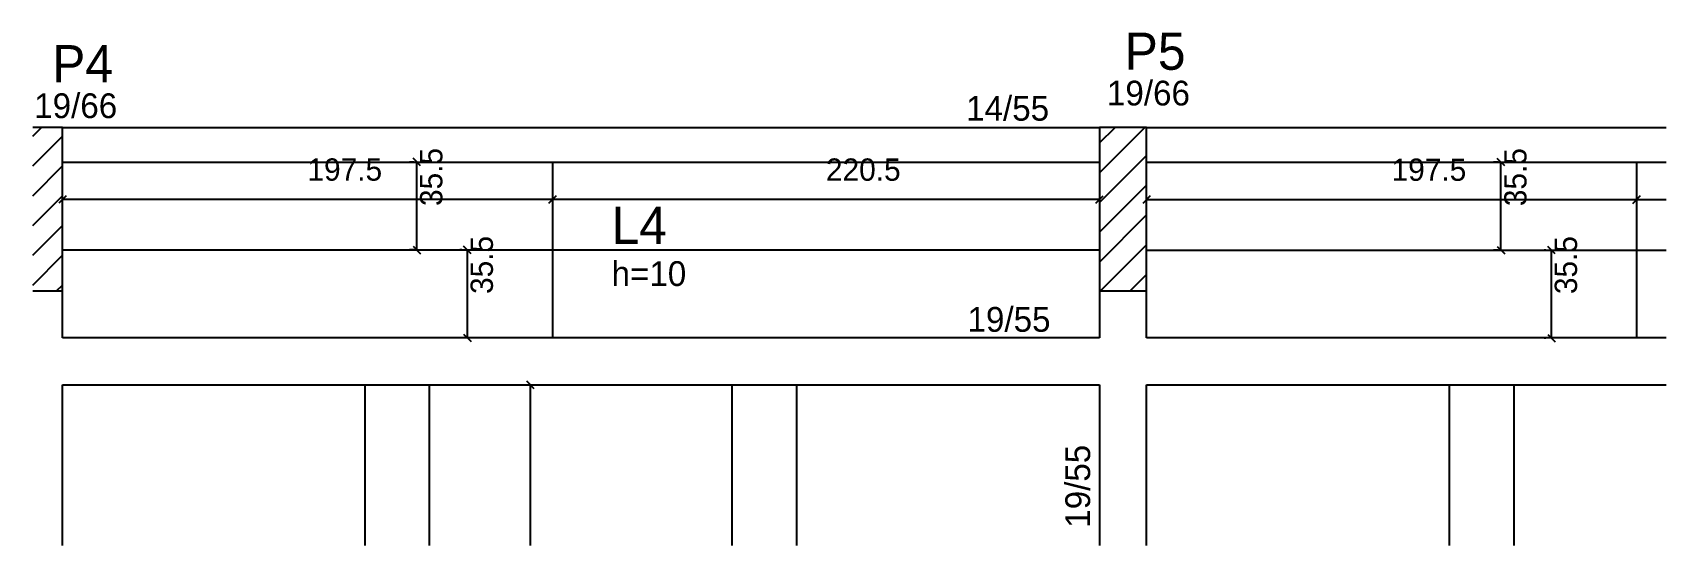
# Model space of a CAD drawing. Header units: metres. Extents: x 4934 to 5592, y 2657 to 2864.
import ezdxf

# ---------------------------------------------------------------- set-up
doc = ezdxf.new("R2010")
doc.units = ezdxf.units.M
for name, color, linetype in [('3', 7, 'Continuous'), ('4', 7, 'Continuous'), ('7', 7, 'Continuous'), ('Painéis', 7, 'Continuous')]:
    doc.layers.add(name, color=color, linetype=linetype)

msp = doc.modelspace()

# ---------------------------------------------------------------- linework, layer by layer
at = {"layer": '3', "color": 3, "lineweight": 25}
for p, q in [((4933.54, 2822.44), (4937.08, 2825.98)), ((4945.54, 2825.98), (5363.54, 2825.98)), ((5363.54, 2807.67), (5381.85, 2825.98)), ((5363.54, 2819.69), (5369.83, 2825.98)), ((5382.54, 2825.98), (5592.04, 2825.98)), ((4933.54, 2810.42), (4945.54, 2822.42)), ((4945.54, 2811.98), (5363.54, 2811.98)), ((5363.54, 2795.65), (5382.54, 2814.65)), ((5382.54, 2811.98), (5592.04, 2811.98)), ((4933.54, 2798.4), (4945.54, 2810.4)), ((5363.54, 2783.63), (5382.54, 2802.63)), ((4933.54, 2786.38), (4945.54, 2798.38)), ((4933.54, 2774.36), (4945.54, 2786.36)), ((5363.54, 2771.61), (5382.54, 2790.61)), ((4933.54, 2762.34), (4945.54, 2774.34)), ((5363.93, 2759.98), (5382.54, 2778.59)), ((5375.95, 2759.98), (5382.54, 2766.57)), ((4943.2, 2759.98), (4945.54, 2762.32))]:
    msp.add_line(p, q, dxfattribs=at)
for points in [[(4945.54, 2740.98), (4945.54, 2759.98)], [(5363.54, 2759.98), (5363.54, 2740.98)], [(5382.54, 2740.98), (5382.54, 2759.98)], [(5363.54, 2740.98), (4945.54, 2740.98)], [(5592.04, 2740.98), (5382.54, 2740.98)], [(4945.54, 2721.98), (5363.54, 2721.98)], [(4945.54, 2657.24), (4945.54, 2721.98)], [(5363.54, 2721.98), (5363.54, 2657.24)], [(5382.54, 2721.98), (5592.04, 2721.98)], [(5382.54, 2657.24), (5382.54, 2721.98)]]:
    msp.add_lwpolyline(points, dxfattribs=at)
at = {"layer": '7', "color": 7, "lineweight": 25}
for points in [[(4945.54, 2825.98), (4933.54, 2825.98)], [(4945.54, 2759.98), (4945.54, 2825.98)], [(5382.54, 2825.98), (5363.54, 2825.98)], [(5363.54, 2825.98), (5363.54, 2759.98)], [(5382.54, 2759.98), (5382.54, 2825.98)], [(4933.54, 2759.98), (4945.54, 2759.98)], [(5363.54, 2759.98), (5382.54, 2759.98)]]:
    msp.add_lwpolyline(points, dxfattribs=at)
at = {"layer": 'Painéis', "color": 4, "lineweight": 25}
for p, q in [((5087.27, 2811.98), (5085.38, 2811.98)), ((5088.38, 2776.48), (5088.38, 2811.98)), ((5524.27, 2811.92), (5522.38, 2811.92)), ((5525.38, 2776.42), (5525.38, 2811.92)), ((5143.04, 2796.82), (4945.54, 2796.82)), ((5363.54, 2796.82), (5143.04, 2796.82)), ((5580.04, 2796.77), (5382.54, 2796.77)), ((5592.04, 2796.77), (5580.04, 2796.77)), ((5087.27, 2776.48), (5085.38, 2776.48)), ((5106.51, 2776.48), (5105.76, 2776.48)), ((5108.76, 2740.98), (5108.76, 2776.48)), ((5524.27, 2776.42), (5522.38, 2776.42)), ((5543.51, 2776.42), (5542.76, 2776.42)), ((5545.76, 2740.92), (5545.76, 2776.42)), ((5106.51, 2740.98), (5105.76, 2740.98)), ((5543.51, 2740.92), (5542.76, 2740.92)), ((5134.2, 2657.24), (5134.2, 2721.98))]:
    msp.add_line(p, q, dxfattribs=at)
at = {"layer": 'Painéis', "color": 0, "lineweight": 25}
for p, q in [((5089.88, 2810.48), (5086.88, 2813.48)), ((5526.88, 2810.42), (5523.88, 2813.42)), ((4947.04, 2798.32), (4944.04, 2795.32)), ((5144.54, 2798.32), (5141.54, 2795.32)), ((5141.54, 2795.32), (5144.54, 2798.32)), ((5362.04, 2795.32), (5365.04, 2798.32)), ((5384.04, 2798.27), (5381.04, 2795.27)), ((5581.54, 2798.27), (5578.54, 2795.27)), ((5578.54, 2795.27), (5581.54, 2798.27)), ((5086.88, 2777.98), (5089.88, 2774.98)), ((5110.26, 2774.98), (5107.26, 2777.98)), ((5523.88, 2777.92), (5526.88, 2774.92)), ((5547.26, 2774.92), (5544.26, 2777.92)), ((5107.26, 2742.48), (5110.26, 2739.48)), ((5544.26, 2742.42), (5547.26, 2739.42)), ((5135.7, 2720.48), (5132.7, 2723.48))]:
    msp.add_line(p, q, dxfattribs=at)
at = {"layer": 'Painéis', "color": 200, "lineweight": 25}
for p, q in [((5143.04, 2811.98), (5143.04, 2740.98)), ((5580.04, 2811.92), (5580.04, 2740.92)), ((4945.54, 2776.48), (5363.54, 2776.48)), ((5382.54, 2776.42), (5592.04, 2776.42)), ((5067.54, 2657.24), (5067.54, 2721.98)), ((5093.54, 2657.24), (5093.54, 2721.98)), ((5215.54, 2657.24), (5215.54, 2721.98)), ((5241.54, 2657.24), (5241.54, 2721.98)), ((5504.54, 2721.98), (5504.54, 2657.24)), ((5530.54, 2721.98), (5530.54, 2657.24))]:
    msp.add_line(p, q, dxfattribs=at)

# ---------------------------------------------------------------- texts
at = {"layer": '3', "color": 3, "lineweight": 25}
for s, p in [('19/66', (5366.56, 2834.81)), ('19/66', (4934.15, 2829.71)), ('14/55', (5309.79, 2828.67)), ('h=10', (5166.87, 2761.94)), ('19/55', (5310.36, 2743.46))]:
    msp.add_text(s, height=10, dxfattribs=at).set_placement(p)
msp.add_text('19/55', height=10, rotation=90, dxfattribs=at).set_placement((5359.79, 2664.37))
at = {"layer": '4', "color": 4, "lineweight": 25}
for s, p in [('P4', (4941.38, 2844.18)), ('P5', (5373.71, 2849.22)), ('L4', (5166.87, 2778.94))]:
    msp.add_text(s, height=15, dxfattribs=at).set_placement(p)
at = {"layer": 'Painéis', "color": 240, "lineweight": 25}
for s, p in [('197.5', (5044.29, 2804.45)), ('220.5', (5253.29, 2804.42)), ('197.5', (5481.29, 2804.39))]:
    msp.add_text(s, height=9, dxfattribs=at).set_placement(p)
for p in [(5098.68, 2794.23), (5535.68, 2794.17), (5119.06, 2758.73), (5556.06, 2758.67)]:
    msp.add_text('35.5', height=9, rotation=90, dxfattribs=at).set_placement(p)

doc.saveas('drawing.dxf')
